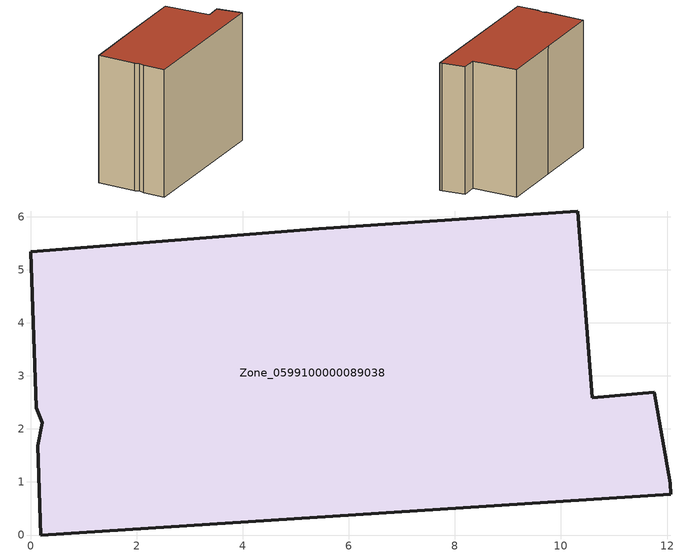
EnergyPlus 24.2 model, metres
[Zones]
Zone_0599100000089038
 floor ground (C_G): 10.31,6.11 10.59,2.59 11.76,2.69 12.06,0.97 12.07,0.77 0.19,0 0.13,1.69 0.22,2.12 0.11,2.4 0,5.34 5.43,5.77 z0
 wall outside (C_F): 0.19,0 12.07,0.77 12.06,0.97 11.76,2.69 10.59,2.59 10.31,6.11 5.43,5.77 0,5.34 0.11,2.4 0.22,2.12 0.13,1.69 0.19,0 z0:9.83
 roof outside (C_R): 0.11,2.4 0.22,2.12 0.13,1.69 0.19,0 12.07,0.77 12.06,0.97 11.76,2.69 10.59,2.59 10.31,6.11 5.43,5.77 0,5.34 z9.83
[BUILDING]
Pand.0599100000089038: North Axis=0; Terrain=City; Loads Convergence Tolerance Value=0.04; Temperature Convergence Tolerance Value=0.4; Solar Distribution=FullExterior; Maximum Number of Warmup Days=25; Minimum Number of Warmup Days=1
[Site:Location]
Rotterdam.The.Hague.AP_ZH_NLD Design_Conditions: Latitude=51.96; Longitude=4.45; Time Zone=1; Elevation=-4.5
[SITE:GROUNDTEMPERATURE:BUILDINGSURFACE]
18, 18, 18, 18, 18, 18, 18, 18, 18, 18, 18, 18
[MATERIAL] Thermal Absorptance=0.9; Solar Absorptance=0.7; Visible Absorptance=0.7
Name | Roughness | Thickness | Conductivity | Density | Specific Heat
G.TC.1946 | MediumSmooth | 0.15 | 1 | 540 | 1210
F.TC.1946 | Rough | 0.3 | 0.857143 | 1920 | 840
R.TC.1946 | MediumRough | 0.2 | 0.909091 | 1500 | 1000
[CONSTRUCTION]
C_G: G.TC.1946
C_F: F.TC.1946
C_R: R.TC.1946
[ZONE]
Zone_0599100000089038: Type=1; Multiplier=1; Ceiling Height=Autocalculate; Volume=Autocalculate; Floor Area=autocalculate; Part of Total Floor Area=Yes
[ZONEINFILTRATION:DESIGNFLOWRATE]
Infil_Zone_0599100000089038: Zone or ZoneList or Space or SpaceList=Zone_0599100000089038; Schedule=AlwaysOn; Design Flow Rate Calculation Method=Flow/Area; Flow Rate per Floor Area=0.003; Constant Term Coefficient=1; Temperature Term Coefficient=0; Velocity Term Coefficient=0; Velocity Squared Term Coefficient=0
[HVACTEMPLATE:ZONE:IDEALLOADSAIRSYSTEM]
Zone_0599100000089038: Maximum Heating Supply Air Temperature=50; Minimum Cooling Supply Air Temperature=13; Maximum Heating Supply Air Humidity Ratio=0.0156; Minimum Cooling Supply Air Humidity Ratio=0.0077; Heating Limit=NoLimit; Cooling Limit=NoLimit; Dehumidification Control Type=ConstantSensibleHeatRatio; Cooling Sensible Heat Ratio=0.7; Dehumidification Setpoint=60; Humidification Control Type=None; Humidification Setpoint=30; Outdoor Air Method=None; Outdoor Air Flow Rate per Person=0.00944; Outdoor Air Flow Rate per Zone Floor Area=0; Outdoor Air Flow Rate per Zone=0; Demand Controlled Ventilation Type=None; Outdoor Air Economizer Type=NoEconomizer; Heat Recovery Type=None; Sensible Heat Recovery Effectiveness=0.7; Latent Heat Recovery Effectiveness=0.65
[ZONECONTROL:THERMOSTAT]
ThermostatControl_Zone_0599100000089038: Zone or ZoneList=Zone_0599100000089038; Control Type Schedule=DualSetpointControlType; Control 1=Thermostat_Zone_0599100000089038; Temperature Difference Between Cutout And Setpoint=0
[THERMOSTATSETPOINT:DUALSETPOINT]
Thermostat_Zone_0599100000089038: Heating Setpoint Temperature Schedule=HeatingSetpoint_Zone_0599100000089038; Cooling Setpoint Temperature Schedule=CoolingSetpoint_Zone_0599100000089038
[SCHEDULE:COMPACT]
HeatingSetpoint_Zone_0599100000089038: Through: 12/31, For: AllDays, Until: 24:00, 21
CoolingSetpoint_Zone_0599100000089038: Through: 12/31, For: AllDays, Until: 24:00, 24
DualSetpointControlType: Through: 12/31, For: AllDays, Until: 24:00, 4
AlwaysOn: Through: 12/31, For: AllDays, Until: 24:00, 1
